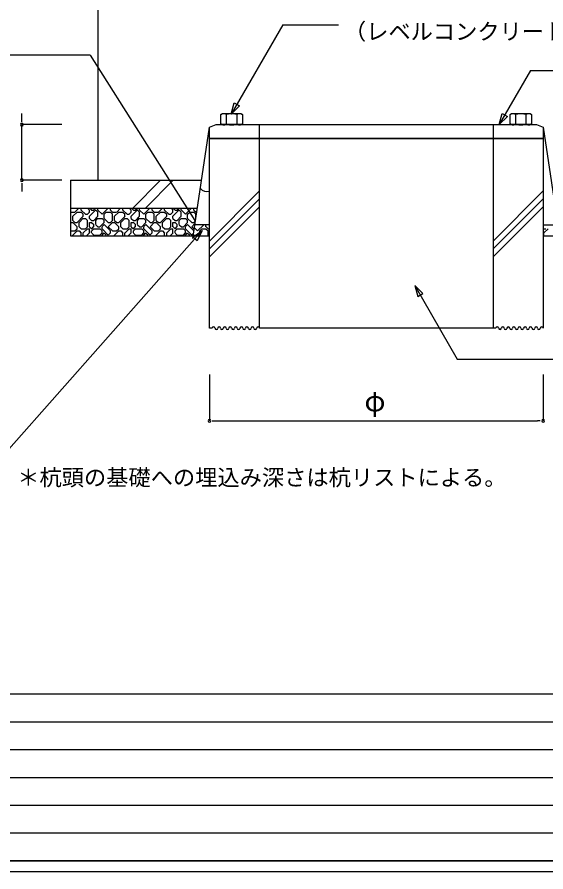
# Model space of a CAD drawing. Units: millimetres on the paper. Extents: x -201 to 201, y -142 to 138.
# Drawn here: x 15.7 to 63.3, y -140.8 to -64 of the extents above; entities that cross this region are included whole.
import ezdxf
from ezdxf.enums import TextEntityAlignment as Align

# ---------------------------------------------------------------- set-up
doc = ezdxf.new("R2010")
doc.units = ezdxf.units.MM
for name, color, linetype in [('0-0_A02', 4, 'Continuous'), ('0-1_C090', 7, 'Continuous'), ('0-2_C063', 7, 'Continuous'), ('0-3_C005', 7, 'Continuous'), ('0-4_C069', 7, 'Continuous'), ('0-5_C058', 7, 'Continuous'), ('0-6_C007', 7, 'Continuous'), ('0-8_A62', 4, 'Continuous')]:
    doc.layers.add(name, color=color, linetype=linetype)
doc.styles.add('ＭＳ ゴシック', font='')
doc.styles.get('ＭＳ ゴシック').set_extended_font_data('MS Gothic')

# ---------------------------------------------------------------- blocks, each defined once
blk = doc.blocks.new('__19')
at = {"layer": '0-8_A62', "color": 7}
blk.add_line((-0.5, 0), (-1, 0), dxfattribs=at)
for start, end in [(0, 180), (180, 0)]:
    blk.add_arc((0, 0), 0.25, start, end, dxfattribs=at)

msp = doc.modelspace()

# ---------------------------------------------------------------- linework, layer by layer
at = {"layer": '0-0_A02', "color": 7}
for p, q in [((-200, -124.841), (200, -124.841)), ((-200, -127.341), (104, -127.341)), ((-200, -129.841), (200, -129.841)), ((-200, -132.341), (104, -132.341)), ((-200, -134.841), (200, -134.841)), ((-200, -137.341), (104, -137.341)), ((-200, -139.841), (200, -139.841))]:
    msp.add_line(p, q, dxfattribs=at)
for points in [[(-201, -140.841), (-201, 138.159), (201, 138.159), (201, -140.841)], [(-200, -139.841), (-200, 137.159), (200, 137.159), (200, -139.841)]]:
    msp.add_lwpolyline(points, close=True, dxfattribs=at)
at = {"layer": '0-1_C090'}
for p, q in [((33.028, -74.473), (33.028, -73.916)), ((33.028, -74.923), (63.028, -74.923)), ((33.028, -74.923), (63.028, -74.923)), ((63.028, -74.923), (33.028, -74.923)), ((63.028, -74.923), (33.028, -74.923))]:
    msp.add_line(p, q, dxfattribs=at)
for points in [[(31.528, -83.916), (33.028, -73.916), (33.628, -73.673), (62.428, -73.673), (63.028, -73.916), (64.528, -83.916)], [(33.028, -73.916), (33.628, -73.673), (62.428, -73.673), (63.028, -73.916), (63.028, -74.473)], [(33.028, -74.473), (33.028, -73.916), (33.628, -73.673), (62.428, -73.673), (63.028, -73.916), (63.028, -74.473)]]:
    msp.add_lwpolyline(points, dxfattribs=at)
msp.add_lwpolyline([(37.528, -73.673), (58.528, -73.673), (58.528, -74.923), (37.528, -74.923)], close=True, dxfattribs=at)
msp.add_lwpolyline([(37.528, -73.673), (58.528, -73.673), (58.528, -74.923), (37.528, -74.923)], close=True, dxfattribs=at)
at = {"layer": '0-2_C063'}
for p, q in [((20.528, -78.675), (32.314, -78.675)), ((20.528, -78.675), (20.528, -83.675)), ((20.528, -81.175), (31.939, -81.175)), ((20.528, -81.175), (31.939, -81.175)), ((20.528, -81.175), (31.939, -81.175)), ((20.528, -83.675), (33.028, -83.675)), ((63.028, -83.675), (75.528, -83.675))]:
    msp.add_line(p, q, dxfattribs=at)
at = {"layer": '0-2_C063', "color": 4}
for p, q in [((33.028, -82.675), (31.714, -82.675)), ((63.028, -82.675), (64.342, -82.675))]:
    msp.add_line(p, q, dxfattribs=at)
at = {"layer": '0-3_C005'}
for p, q in [((26.142, -81.175), (28.642, -78.675)), ((27.273, -81.175), (29.773, -78.675)), ((33.028, -84.139), (37.528, -79.639)), ((58.528, -84.139), (63.028, -79.639)), ((33.028, -84.846), (37.528, -80.346)), ((58.528, -84.846), (63.028, -80.346)), ((33.028, -85.553), (37.528, -81.053)), ((58.528, -85.553), (63.028, -81.053))]:
    msp.add_line(p, q, dxfattribs=at)
at = {"layer": '0-3_C005', "color": 4}
for p, q in [((20.943, -81.531), (21.299, -81.175)), ((21.502, -81.348), (21.502, -81.175)), ((21.503, -81.353), (21.878, -81.728)), ((22.075, -81.175), (22.253, -81.353)), ((22.252, -81.535), (22.252, -81.348)), ((22.253, -81.909), (22.815, -81.346)), ((22.263, -81.175), (22.44, -81.353)), ((22.439, -81.348), (22.627, -81.348)), ((22.631, -81.343), (22.799, -81.175)), ((22.815, -81.353), (23.003, -81.54)), ((23.002, -81.348), (23.002, -81.175)), ((23.006, -81.356), (23.381, -81.731)), ((23.381, -81.718), (23.924, -81.175)), ((24.127, -81.348), (24.127, -81.175)), ((24.137, -81.362), (24.324, -81.55)), ((24.693, -81.531), (25.049, -81.175)), ((25.252, -81.348), (25.252, -81.175)), ((25.253, -81.353), (25.628, -81.728)), ((25.825, -81.175), (26.003, -81.353)), ((26.002, -81.535), (26.002, -81.348)), ((26.003, -81.909), (26.565, -81.346)), ((26.013, -81.175), (26.19, -81.353)), ((26.189, -81.348), (26.377, -81.348)), ((26.381, -81.343), (26.549, -81.175)), ((26.565, -81.353), (26.753, -81.54)), ((26.752, -81.348), (26.752, -81.175)), ((26.756, -81.356), (27.131, -81.731)), ((27.131, -81.718), (27.674, -81.175)), ((27.877, -81.348), (27.877, -81.175)), ((27.887, -81.362), (28.075, -81.55)), ((28.443, -81.531), (28.799, -81.175)), ((29.002, -81.348), (29.002, -81.175)), ((29.003, -81.353), (29.378, -81.728)), ((29.575, -81.175), (29.753, -81.353)), ((29.752, -81.535), (29.752, -81.348)), ((29.753, -81.909), (30.315, -81.346)), ((29.762, -81.175), (29.94, -81.353)), ((29.939, -81.348), (30.127, -81.348)), ((30.131, -81.343), (30.299, -81.175)), ((30.315, -81.353), (30.503, -81.54)), ((30.502, -81.348), (30.502, -81.175)), ((30.506, -81.356), (30.881, -81.731)), ((30.881, -81.718), (31.424, -81.175)), ((31.627, -81.348), (31.627, -81.175)), ((31.637, -81.362), (31.825, -81.55)), ((20.528, -81.503), (20.574, -81.549)), ((20.528, -81.691), (20.565, -81.728)), ((20.564, -81.535), (20.939, -81.535)), ((20.564, -82.285), (20.564, -81.723)), ((20.752, -82.285), (20.752, -81.91)), ((20.756, -81.906), (21.131, -81.531)), ((21.127, -81.535), (21.502, -81.535)), ((21.128, -82.471), (21.69, -81.909)), ((21.315, -82.471), (21.69, -82.096)), ((21.503, -81.54), (21.69, -81.728)), ((21.689, -81.91), (21.689, -81.723)), ((21.689, -82.098), (21.877, -82.098)), ((21.877, -81.723), (22.064, -81.723)), ((21.878, -82.103), (22.065, -82.29)), ((22.065, -81.721), (22.253, -81.534)), ((22.252, -82.098), (22.252, -81.91)), ((22.253, -82.103), (22.44, -82.29)), ((22.628, -82.284), (23.003, -81.909)), ((22.818, -82.281), (23.006, -82.093)), ((23.002, -81.91), (23.002, -81.535)), ((23.002, -82.098), (23.377, -82.098)), ((23.378, -82.103), (23.565, -82.29)), ((23.564, -82.098), (23.564, -81.723)), ((23.565, -82.103), (23.94, -82.478)), ((23.568, -81.718), (23.756, -81.531)), ((23.752, -81.535), (24.127, -81.535)), ((24.128, -81.54), (24.315, -81.728)), ((24.314, -81.535), (24.689, -81.535)), ((24.314, -82.285), (24.314, -81.723)), ((24.502, -82.285), (24.502, -81.91)), ((24.506, -81.906), (24.881, -81.531)), ((24.877, -81.535), (25.252, -81.535)), ((24.878, -82.471), (25.44, -81.909)), ((25.065, -82.471), (25.44, -82.096)), ((25.253, -81.54), (25.44, -81.728)), ((25.439, -81.91), (25.439, -81.723)), ((25.439, -82.098), (25.627, -82.098)), ((25.627, -81.723), (25.814, -81.723)), ((25.628, -82.103), (25.815, -82.29)), ((25.815, -81.721), (26.003, -81.534)), ((26.002, -82.098), (26.002, -81.91)), ((26.003, -82.103), (26.19, -82.29)), ((26.378, -82.284), (26.753, -81.909)), ((26.568, -82.281), (26.756, -82.093)), ((26.752, -81.91), (26.752, -81.535)), ((26.752, -82.098), (27.127, -82.098)), ((27.128, -82.103), (27.315, -82.29)), ((27.314, -82.098), (27.314, -81.723)), ((27.315, -82.103), (27.69, -82.478)), ((27.318, -81.718), (27.506, -81.531)), ((27.502, -81.535), (27.877, -81.535)), ((27.878, -81.54), (28.065, -81.728)), ((28.064, -81.535), (28.439, -81.535)), ((28.064, -82.285), (28.064, -81.723)), ((28.252, -82.285), (28.252, -81.91)), ((28.256, -81.906), (28.631, -81.531)), ((28.627, -81.535), (29.002, -81.535)), ((28.628, -82.471), (29.19, -81.909)), ((28.815, -82.471), (29.19, -82.096)), ((29.003, -81.54), (29.19, -81.728)), ((29.189, -81.91), (29.189, -81.723)), ((29.189, -82.098), (29.377, -82.098)), ((29.377, -81.723), (29.564, -81.723)), ((29.378, -82.103), (29.565, -82.29)), ((29.565, -81.721), (29.753, -81.534)), ((29.752, -82.098), (29.752, -81.91)), ((29.753, -82.103), (29.94, -82.29)), ((30.128, -82.284), (30.503, -81.909)), ((30.318, -82.281), (30.506, -82.093)), ((30.502, -81.91), (30.502, -81.535)), ((30.502, -82.098), (30.877, -82.098)), ((30.878, -82.103), (31.065, -82.29)), ((31.064, -82.098), (31.064, -81.723)), ((31.065, -82.103), (31.44, -82.478)), ((31.068, -81.718), (31.256, -81.531)), ((31.252, -81.535), (31.627, -81.535)), ((31.628, -81.54), (31.815, -81.728)), ((31.814, -81.535), (31.885, -81.535)), ((31.814, -82.01), (31.814, -81.723)), ((20.528, -82.321), (20.565, -82.284)), ((20.528, -82.508), (20.565, -82.471)), ((20.564, -82.473), (20.752, -82.473)), ((20.753, -82.478), (21.128, -82.853)), ((20.756, -82.293), (20.943, -82.481)), ((20.939, -82.473), (21.127, -82.473)), ((21.127, -83.035), (21.127, -82.848)), ((21.314, -82.848), (21.314, -82.473)), ((21.318, -82.856), (21.506, -83.043)), ((21.878, -83.034), (22.065, -82.846)), ((22.064, -82.848), (22.064, -82.285)), ((22.252, -82.473), (22.439, -82.473)), ((22.252, -82.848), (22.252, -82.473)), ((22.256, -82.856), (22.443, -83.043)), ((22.439, -82.285), (22.627, -82.285)), ((22.44, -82.478), (22.628, -82.665)), ((22.443, -83.031), (22.631, -82.843)), ((22.627, -82.848), (22.627, -82.66)), ((22.814, -82.66), (22.814, -82.285)), ((22.821, -82.671), (23.009, -82.859)), ((23.002, -82.848), (23.189, -82.848)), ((23.19, -82.846), (23.565, -82.471)), ((23.377, -83.035), (23.377, -82.848)), ((23.381, -82.843), (23.568, -82.656)), ((23.564, -82.473), (23.564, -82.285)), ((23.565, -82.665), (24.128, -83.228)), ((23.939, -82.473), (24.127, -82.473)), ((23.94, -82.846), (24.315, -82.471)), ((23.94, -82.853), (24.315, -83.228)), ((24.128, -82.471), (24.315, -82.284)), ((24.314, -82.473), (24.502, -82.473)), ((24.503, -82.478), (24.878, -82.853)), ((24.506, -82.293), (24.693, -82.481)), ((24.689, -82.473), (24.877, -82.473)), ((24.877, -83.035), (24.877, -82.848)), ((25.064, -82.848), (25.064, -82.473)), ((25.068, -82.856), (25.256, -83.043)), ((25.628, -83.034), (25.815, -82.846)), ((25.814, -82.848), (25.814, -82.285)), ((26.002, -82.473), (26.189, -82.473)), ((26.002, -82.848), (26.002, -82.473)), ((26.006, -82.856), (26.193, -83.043)), ((26.189, -82.285), (26.377, -82.285)), ((26.19, -82.478), (26.378, -82.665)), ((26.193, -83.031), (26.381, -82.843)), ((26.377, -82.848), (26.377, -82.66)), ((26.564, -82.66), (26.564, -82.285)), ((26.571, -82.672), (26.759, -82.859)), ((26.752, -82.848), (26.939, -82.848)), ((26.94, -82.846), (27.315, -82.471)), ((27.127, -83.035), (27.127, -82.848)), ((27.131, -82.843), (27.318, -82.656)), ((27.314, -82.473), (27.314, -82.285)), ((27.315, -82.665), (27.878, -83.228)), ((27.689, -82.473), (27.877, -82.473)), ((27.69, -82.846), (28.065, -82.471)), ((27.69, -82.853), (28.065, -83.228)), ((27.878, -82.471), (28.065, -82.284)), ((28.064, -82.473), (28.252, -82.473)), ((28.253, -82.478), (28.628, -82.853)), ((28.256, -82.293), (28.443, -82.481)), ((28.439, -82.473), (28.627, -82.473)), ((28.627, -83.035), (28.627, -82.848)), ((28.814, -82.848), (28.814, -82.473)), ((28.818, -82.856), (29.006, -83.043)), ((29.378, -83.034), (29.565, -82.846)), ((29.564, -82.848), (29.564, -82.285)), ((29.752, -82.473), (29.939, -82.473)), ((29.752, -82.848), (29.752, -82.473)), ((29.756, -82.856), (29.943, -83.044)), ((29.939, -82.285), (30.127, -82.285)), ((29.94, -82.478), (30.128, -82.665)), ((29.943, -83.031), (30.131, -82.843)), ((30.127, -82.848), (30.127, -82.66)), ((30.314, -82.66), (30.314, -82.285)), ((30.322, -82.672), (30.509, -82.859)), ((30.502, -82.848), (30.689, -82.848)), ((30.69, -82.846), (31.065, -82.471)), ((30.877, -83.035), (30.877, -82.848)), ((30.881, -82.843), (31.068, -82.656)), ((31.064, -82.473), (31.064, -82.285)), ((31.065, -82.665), (31.628, -83.228)), ((31.439, -82.473), (31.627, -82.473)), ((31.44, -82.846), (31.732, -82.554)), ((31.44, -82.853), (31.655, -83.068)), ((31.628, -82.471), (31.766, -82.333)), ((31.675, -82.936), (31.97, -83.231)), ((31.97, -83.218), (32.513, -82.675)), ((32.715, -82.848), (32.715, -82.675)), ((32.726, -82.862), (32.914, -83.05)), ((20.528, -83.191), (20.565, -83.228)), ((20.564, -83.223), (20.939, -83.223)), ((20.752, -83.675), (20.752, -83.598)), ((20.753, -83.596), (21.128, -83.221)), ((20.94, -83.221), (21.128, -83.034)), ((21.127, -83.223), (21.314, -83.223)), ((21.315, -83.228), (21.503, -83.415)), ((21.502, -83.035), (21.877, -83.035)), ((21.502, -83.675), (21.502, -83.41)), ((21.689, -83.675), (21.689, -83.41)), ((21.69, -83.409), (22.065, -83.034)), ((21.986, -83.675), (22.256, -83.406)), ((22.064, -83.035), (22.252, -83.035)), ((22.252, -83.41), (22.252, -83.035)), ((22.439, -83.41), (22.439, -83.223)), ((22.443, -83.218), (22.631, -83.031)), ((22.449, -83.424), (22.637, -83.612)), ((22.627, -83.035), (23.189, -83.035)), ((22.627, -83.598), (23.189, -83.598)), ((23.19, -83.596), (23.378, -83.409)), ((23.196, -83.046), (23.384, -83.234)), ((23.377, -83.41), (23.377, -83.223)), ((23.377, -83.675), (23.377, -83.598)), ((23.378, -83.04), (23.94, -83.603)), ((23.378, -83.596), (23.565, -83.409)), ((23.571, -83.422), (23.759, -83.609)), ((23.674, -83.675), (23.753, -83.596)), ((23.943, -83.593), (24.131, -83.406)), ((24.127, -83.41), (24.127, -83.223)), ((24.314, -83.223), (24.689, -83.223)), ((24.502, -83.675), (24.502, -83.598)), ((24.503, -83.596), (24.878, -83.221)), ((24.69, -83.221), (24.878, -83.034)), ((24.877, -83.223), (25.064, -83.223)), ((25.065, -83.228), (25.253, -83.415)), ((25.252, -83.035), (25.627, -83.035)), ((25.252, -83.675), (25.252, -83.41)), ((25.439, -83.675), (25.439, -83.41)), ((25.44, -83.409), (25.815, -83.034)), ((25.736, -83.675), (26.006, -83.406)), ((25.814, -83.035), (26.002, -83.035)), ((26.002, -83.41), (26.002, -83.035)), ((26.189, -83.41), (26.189, -83.223)), ((26.193, -83.218), (26.381, -83.031)), ((26.199, -83.425), (26.387, -83.612)), ((26.377, -83.035), (26.939, -83.035)), ((26.377, -83.598), (26.939, -83.598)), ((26.94, -83.596), (27.128, -83.409)), ((26.946, -83.047), (27.134, -83.234)), ((27.127, -83.41), (27.127, -83.223)), ((27.127, -83.675), (27.127, -83.598)), ((27.128, -83.04), (27.69, -83.603)), ((27.128, -83.596), (27.315, -83.409)), ((27.322, -83.422), (27.509, -83.609)), ((27.424, -83.675), (27.503, -83.596)), ((27.693, -83.593), (27.881, -83.406)), ((27.877, -83.41), (27.877, -83.223)), ((28.064, -83.223), (28.439, -83.223)), ((28.252, -83.675), (28.252, -83.598)), ((28.253, -83.596), (28.628, -83.221)), ((28.44, -83.221), (28.628, -83.034)), ((28.627, -83.223), (28.814, -83.223)), ((28.815, -83.228), (29.003, -83.415)), ((29.002, -83.035), (29.377, -83.035)), ((29.002, -83.675), (29.002, -83.41)), ((29.189, -83.675), (29.189, -83.41)), ((29.19, -83.409), (29.565, -83.034)), ((29.486, -83.675), (29.756, -83.406)), ((29.564, -83.035), (29.752, -83.035)), ((29.752, -83.41), (29.752, -83.035)), ((29.939, -83.41), (29.939, -83.223)), ((29.943, -83.218), (30.131, -83.031)), ((29.95, -83.425), (30.137, -83.612)), ((30.127, -83.035), (30.689, -83.035)), ((30.127, -83.598), (30.689, -83.598)), ((30.69, -83.596), (30.878, -83.409)), ((30.697, -83.047), (30.884, -83.234)), ((30.877, -83.41), (30.877, -83.223)), ((30.877, -83.675), (30.877, -83.598)), ((30.878, -83.04), (31.44, -83.603)), ((30.878, -83.596), (31.065, -83.409)), ((31.072, -83.422), (31.259, -83.609)), ((31.174, -83.675), (31.253, -83.596)), ((31.443, -83.593), (31.6, -83.436)), ((31.573, -83.614), (31.595, -83.593)), ((31.59, -83.598), (31.965, -83.598)), ((31.627, -83.26), (31.627, -83.223)), ((31.967, -83.603), (32.039, -83.675)), ((32.153, -83.598), (32.153, -83.223)), ((32.154, -83.603), (32.226, -83.675)), ((32.157, -83.218), (32.345, -83.031)), ((32.34, -83.035), (32.715, -83.035)), ((32.717, -83.04), (32.904, -83.228)), ((32.903, -83.035), (33.028, -83.035)), ((32.903, -83.675), (32.903, -83.223)), ((63.028, -83.035), (63.278, -83.035)), ((63.09, -83.675), (63.09, -83.41)), ((63.095, -83.406), (63.47, -83.031))]:
    msp.add_line(p, q, dxfattribs=at)
at = {"layer": '0-4_C069'}
for p, q in [((23.028, -78.675), (23.028, -31.785)), ((33.028, -91.973), (33.028, -74.473)), ((33.028, -91.973), (33.028, -74.473)), ((63.028, -74.473), (63.028, -91.973)), ((63.028, -74.473), (63.028, -91.973)), ((37.528, -91.973), (37.528, -74.923)), ((33.278, -91.973), (33.028, -91.973)), ((58.778, -91.973), (58.528, -91.973))]:
    msp.add_line(p, q, dxfattribs=at)
msp.add_lwpolyline([(58.528, -74.923), (58.528, -91.973), (37.528, -91.973)], dxfattribs=at)
for centre, start, end in [((33.403, -91.973), 0, 180), ((33.653, -91.973), 180, 0), ((33.903, -91.973), 0, 180), ((34.153, -91.973), 180, 0), ((34.403, -91.973), 0, 180), ((34.653, -91.973), 180, 0), ((34.903, -91.973), 0, 180), ((35.153, -91.973), 180, 0), ((35.403, -91.973), 0, 180), ((35.653, -91.973), 180, 0), ((35.903, -91.973), 0, 180), ((36.153, -91.973), 180, 0), ((36.403, -91.973), 0, 180), ((36.653, -91.973), 180, 0), ((36.903, -91.973), 0, 180), ((37.153, -91.973), 180, 0), ((37.403, -91.973), 0, 180), ((58.903, -91.973), 0, 180), ((59.153, -91.973), 180, 0), ((59.403, -91.973), 0, 180), ((59.653, -91.973), 180, 0), ((59.903, -91.973), 0, 180), ((60.153, -91.973), 180, 0), ((60.403, -91.973), 0, 180), ((60.653, -91.973), 180, 0), ((60.903, -91.973), 0, 180), ((61.153, -91.973), 180, 0), ((61.403, -91.973), 0, 180), ((61.653, -91.973), 180, 0), ((61.903, -91.973), 0, 180), ((62.153, -91.973), 180, 0), ((62.403, -91.973), 0, 180), ((62.653, -91.973), 180, 0), ((62.903, -91.973), 0, 180)]:
    msp.add_arc(centre, 0.125, start, end, dxfattribs=at)
at = {"layer": '0-5_C058'}
for p, q in [((34.547, -72.762), (34.547, -73.599)), ((35.509, -73.599), (35.509, -72.762)), ((60.547, -72.762), (60.547, -73.599)), ((61.509, -73.599), (61.509, -72.762))]:
    msp.add_line(p, q, dxfattribs=at)
for points in [[(34.066, -72.762), (34.09, -72.747), (34.114, -72.733), (34.138, -72.719), (34.163, -72.706), (34.187, -72.694), (34.211, -72.684), (34.235, -72.675), (34.259, -72.669), (34.283, -72.664), (34.307, -72.663), (34.331, -72.664), (34.355, -72.668), (34.38, -72.674), (34.406, -72.68), (34.432, -72.688), (34.46, -72.695), (34.489, -72.702), (34.52, -72.707), (34.552, -72.711), (34.587, -72.713), (34.625, -72.711), (34.664, -72.707), (34.705, -72.702), (34.748, -72.695), (34.793, -72.688), (34.838, -72.68), (34.885, -72.674), (34.932, -72.668), (34.98, -72.664), (35.028, -72.663), (35.076, -72.664), (35.124, -72.668), (35.172, -72.674), (35.218, -72.68), (35.264, -72.688), (35.308, -72.695), (35.351, -72.702), (35.393, -72.707), (35.432, -72.711)], [(35.432, -72.711), (35.469, -72.713), (35.504, -72.711), (35.537, -72.707), (35.568, -72.702), (35.597, -72.695), (35.625, -72.688), (35.651, -72.68), (35.677, -72.674), (35.701, -72.668), (35.726, -72.664), (35.75, -72.663), (35.774, -72.664), (35.798, -72.669), (35.822, -72.675), (35.846, -72.684), (35.87, -72.694), (35.894, -72.706), (35.918, -72.719), (35.942, -72.733), (35.966, -72.747), (35.99, -72.762)], [(60.066, -72.762), (60.09, -72.747), (60.114, -72.733), (60.138, -72.719), (60.163, -72.706), (60.187, -72.694), (60.211, -72.684), (60.235, -72.675), (60.259, -72.669), (60.283, -72.664), (60.307, -72.663), (60.331, -72.664), (60.355, -72.668), (60.38, -72.674), (60.406, -72.68), (60.432, -72.688), (60.46, -72.695), (60.489, -72.702), (60.52, -72.707), (60.552, -72.711), (60.587, -72.713), (60.625, -72.711), (60.664, -72.707), (60.705, -72.702), (60.748, -72.695), (60.793, -72.688), (60.838, -72.68), (60.885, -72.674), (60.932, -72.668), (60.98, -72.664), (61.028, -72.663), (61.076, -72.664), (61.124, -72.668), (61.172, -72.674), (61.218, -72.68), (61.264, -72.688), (61.308, -72.695), (61.351, -72.702), (61.393, -72.707), (61.432, -72.711)], [(61.432, -72.711), (61.469, -72.713), (61.504, -72.711), (61.537, -72.707), (61.568, -72.702), (61.597, -72.695), (61.625, -72.688), (61.651, -72.68), (61.677, -72.674), (61.701, -72.668), (61.726, -72.664), (61.75, -72.663), (61.774, -72.664), (61.798, -72.669), (61.822, -72.675), (61.846, -72.684), (61.87, -72.694), (61.894, -72.706), (61.918, -72.719), (61.942, -72.733), (61.966, -72.747), (61.99, -72.762)], [(34.066, -73.599), (34.09, -73.614), (34.114, -73.628), (34.138, -73.642), (34.163, -73.655), (34.187, -73.667), (34.211, -73.677), (34.235, -73.686), (34.259, -73.692), (34.283, -73.696), (34.307, -73.698), (34.331, -73.696), (34.355, -73.693), (34.38, -73.687), (34.406, -73.68), (34.432, -73.673), (34.46, -73.666), (34.489, -73.659), (34.52, -73.653), (34.552, -73.65), (34.587, -73.648), (34.625, -73.65), (34.664, -73.653), (34.705, -73.659), (34.748, -73.666), (34.793, -73.673), (34.838, -73.68), (34.885, -73.687), (34.932, -73.693), (34.98, -73.696), (35.028, -73.698), (35.076, -73.696), (35.124, -73.693), (35.172, -73.687), (35.218, -73.68), (35.264, -73.673), (35.308, -73.666), (35.351, -73.659), (35.393, -73.653), (35.432, -73.65)], [(35.432, -73.65), (35.469, -73.648), (35.504, -73.65), (35.537, -73.653), (35.568, -73.659), (35.597, -73.666), (35.625, -73.673), (35.651, -73.68), (35.677, -73.687), (35.701, -73.693), (35.726, -73.696), (35.75, -73.698), (35.774, -73.696), (35.798, -73.692), (35.822, -73.686), (35.846, -73.677), (35.87, -73.667), (35.894, -73.655), (35.918, -73.642), (35.942, -73.628), (35.966, -73.614), (35.99, -73.599)], [(60.066, -73.599), (60.09, -73.614), (60.114, -73.628), (60.138, -73.642), (60.163, -73.655), (60.187, -73.667), (60.211, -73.677), (60.235, -73.686), (60.259, -73.692), (60.283, -73.696), (60.307, -73.698), (60.331, -73.696), (60.355, -73.693), (60.38, -73.687), (60.406, -73.68), (60.432, -73.673), (60.46, -73.666), (60.489, -73.659), (60.52, -73.653), (60.552, -73.65), (60.587, -73.648), (60.625, -73.65), (60.664, -73.653), (60.705, -73.659), (60.748, -73.666), (60.793, -73.673), (60.838, -73.68), (60.885, -73.687), (60.932, -73.693), (60.98, -73.696), (61.028, -73.698), (61.076, -73.696), (61.124, -73.693), (61.172, -73.687), (61.218, -73.68), (61.264, -73.673), (61.308, -73.666), (61.351, -73.659), (61.393, -73.653), (61.432, -73.65)], [(61.432, -73.65), (61.469, -73.648), (61.504, -73.65), (61.537, -73.653), (61.568, -73.659), (61.597, -73.666), (61.625, -73.673), (61.651, -73.68), (61.677, -73.687), (61.701, -73.693), (61.726, -73.696), (61.75, -73.698), (61.774, -73.696), (61.798, -73.692), (61.822, -73.686), (61.846, -73.677), (61.87, -73.667), (61.894, -73.655), (61.918, -73.642), (61.942, -73.628), (61.966, -73.614), (61.99, -73.599)]]:
    msp.add_lwpolyline(points, dxfattribs=at)
for points in [[(34.066, -72.762), (34.195, -72.688), (35.861, -72.688), (35.99, -72.762), (35.99, -73.599), (35.861, -73.673), (34.195, -73.673), (34.066, -73.599)], [(60.066, -72.762), (60.195, -72.688), (61.861, -72.688), (61.99, -72.762), (61.99, -73.599), (61.861, -73.673), (60.195, -73.673), (60.066, -73.599)]]:
    msp.add_lwpolyline(points, close=True, dxfattribs=at)
at = {"layer": '0-6_C007'}
for p, q in [((39.62, -64.712), (34.995, -72.722)), ((39.62, -64.712), (44.62, -64.712)), ((61.902, -68.806), (59.091, -73.673)), ((61.902, -68.806), (64.402, -68.806))]:
    msp.add_line(p, q, dxfattribs=at)
at = {"layer": '0-6_C007', "color": 4}
for q in [(-16.777, -67.439), (31.727, -82.276)]:
    msp.add_line((22.302, -67.439), q, dxfattribs=at)
at = {"layer": '0-6_C007'}
for points in [[(34.995, -72.722), (35.263, -71.723), (35.727, -71.99)], [(59.091, -73.673), (59.359, -72.673), (59.823, -72.941)]]:
    msp.add_lwpolyline(points, close=True, dxfattribs=at)
at = {"layer": '0-6_C007', "color": 4}
msp.add_lwpolyline([(-28.484, -107.756), (10.612, -107.756), (32.388, -83.199)], dxfattribs=at)
for points in [[(32.388, -83.199), (31.929, -84.128), (31.527, -83.774)], [(51.483, -88.127), (51.751, -89.127), (52.215, -88.859)]]:
    msp.add_lwpolyline(points, close=True, dxfattribs=at)
at = {"layer": '0-6_C007'}
msp.add_lwpolyline([(51.483, -88.127), (55.314, -94.762), (65.746, -94.762)], dxfattribs=at)
msp.add_arc((32.802, -78.978), 0.717, 214.11012, 288.39449, dxfattribs=at)
at = {"layer": '0-8_A62'}
for p, q in [((16.165, -73.173), (16.165, -72.673)), ((19.759, -73.673), (16.165, -73.673)), ((16.165, -78.675), (16.165, -73.673)), ((19.759, -78.675), (16.165, -78.675)), ((16.165, -79.175), (16.165, -79.675)), ((33.028, -96.133), (33.028, -100.306)), ((63.028, -96.133), (63.028, -100.306)), ((33.528, -100.306), (62.528, -100.306))]:
    msp.add_line(p, q, dxfattribs=at)

# ---------------------------------------------------------------- block references
at = {"layer": '0-8_A62', "xscale": 0.5, "yscale": 0.5}
for p, rotation in [((16.165, -73.673), 270), ((16.165, -78.675), 90), ((33.028, -100.306), 180)]:
    msp.add_blockref('__19', p, dxfattribs=dict(at, rotation=rotation))
msp.add_blockref('__19', (63.028, -100.306), dxfattribs=at)

# ---------------------------------------------------------------- texts
at = {"layer": '0-0_A02', "style": 'ＭＳ ゴシック'}
msp.add_text('（レベルコンクリート硬化後撤去）', height=1.466, dxfattribs=at).set_placement((45.12, -66.477), align=Align.BOTTOM_LEFT)
at = {"layer": '0-8_A62', "style": 'ＭＳ ゴシック'}
for s, height, p in [('φ', 1.833, (46.966, -99.993)), ('＊杭頭の基礎への埋込み深さは杭リストによる。', 1.466, (15.751, -106.561))]:
    msp.add_text(s, height=height, dxfattribs=at).set_placement(p, align=Align.BOTTOM_LEFT)

doc.saveas('drawing.dxf')
